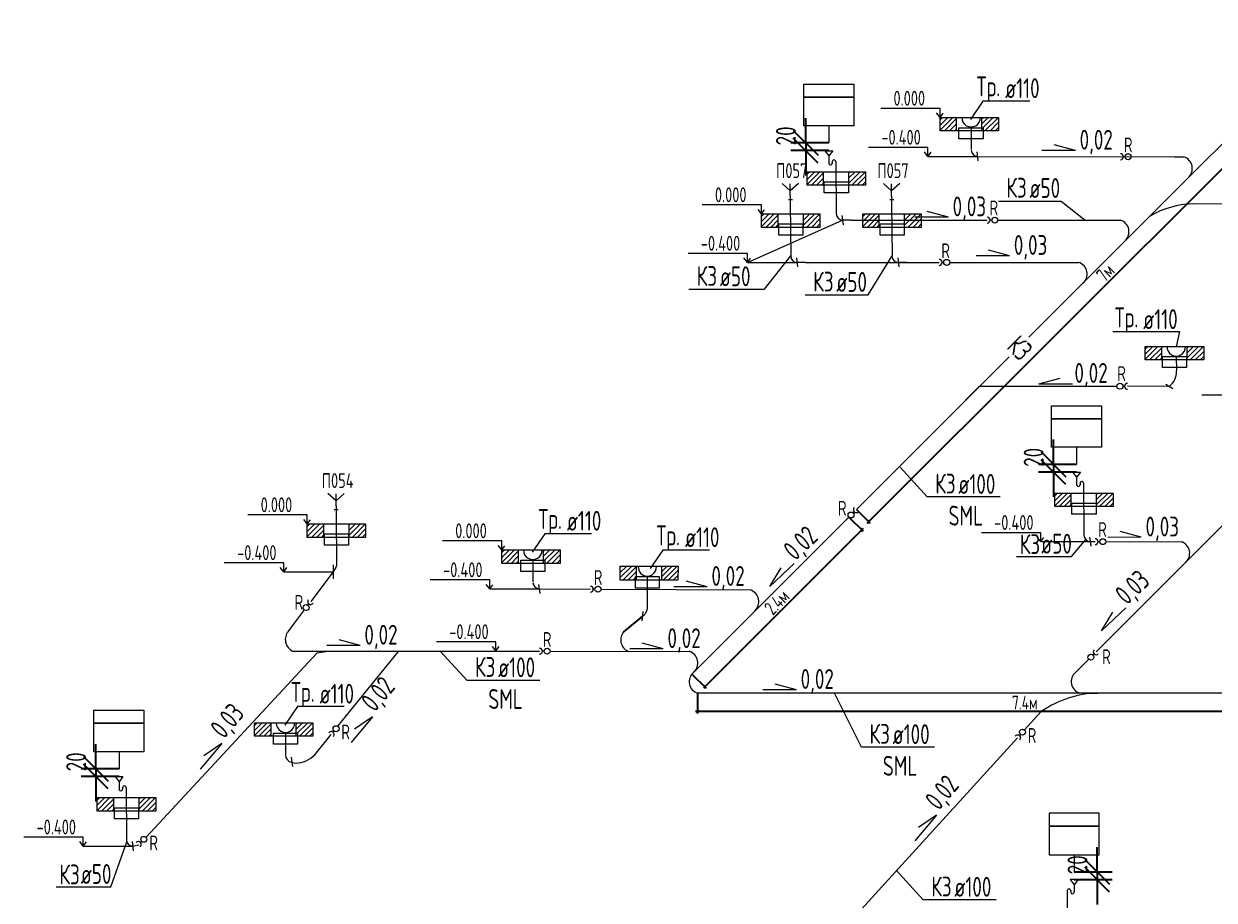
# Model space of a CAD drawing. Header units: millimetres. Extents: x -8689834 to 9419935, y -370377 to 166066.
# Drawn here: x -251549 to -239537, y -323194 to -314350 of the extents above; entities that cross this region are included whole.
import ezdxf

# ---------------------------------------------------------------- set-up
doc = ezdxf.new("R2010")
doc.units = ezdxf.units.MM
doc.header["$MEASUREMENT"] = 0
doc.layers.get('0').update_dxf_attribs({"color": 250, "lineweight": 9})
for name, color, linetype, lineweight in [('_ВК-Text К1', 7, 'Continuous', 30), ('_ВК-К3', 30, 'Continuous', 40), ('_ВК-переход на SML', 3, 'Continuous', 30), ('_Санпр', 7, 'Continuous', 30), ('_Сантехника', 7, 'Continuous', 30), ('ВК_канализация', 32, 'Continuous', 30), ('тх разм', 250, 'Continuous', 9)]:
    doc.layers.add(name, color=color, linetype=linetype, lineweight=lineweight)
for name, color, linetype in [('PDF __ВК-В1', 5, 'Continuous'), ('PDF __Сантехника', 7, 'Continuous'), ('АР_Кровля дорожки', 245, 'Continuous'), ('АР_Таблицы', 250, 'Continuous')]:
    doc.layers.add(name, color=color, linetype=linetype)
doc.layers.add('PDF __ВК-К1', color=7, linetype='Continuous', true_color=0xb80000)
doc.styles.add('ISOCPEUR', font='isocpeur.ttf', dxfattribs={"width": 0.7})
doc.styles.add('ГОСТ 2.304', font='isocpeur.ttf', dxfattribs={"width": 0.7})
doc.dimstyles.new('R_50', dxfattribs={"dimtxt": 140, "dimasz": 30, "dimexe": 20, "dimexo": 0, "dimgap": 20, "dimtad": 1, "dimdec": 0, "dimrnd": 5, "dimzin": 0, "dimdsep": 46, "dimtxsty": 'ISOCPEUR', "dimblk": 'ARCHTICK', "dimcen": 50, "dimdle": 20, "dimclrd": 256, "dimclre": 256, "dimclrt": 256, "dimadec": 0, "dimazin": 0, "dimtfac": 2, "dimtdec": 0, "dimtofl": 0, "dimtmove": 1, "dimatfit": 3, "dimfxl": 1, "dimtvp": 3, "dimtolj": 1, "dimtzin": 0, "dimarcsym": 0})
doc.dimstyles.new('СПДС', dxfattribs={"dimscale": 100, "dimtxt": 2.5, "dimasz": 2.5, "dimexe": 1.5, "dimexo": 0, "dimgap": 1, "dimtad": 1, "dimdec": 0, "dimrnd": 1, "dimtxsty": 'ГОСТ 2.304', "dimblk": 'OBLIQUE', "dimcen": 2.5, "dimdle": 1.5, "dimadec": 0, "dimazin": 2, "dimtfac": 0.75, "dimtdec": 0, "dimtmove": 1, "dimatfit": 3, "dimfxl": 1, "dimtolj": 1, "dimarcsym": 1})

# ---------------------------------------------------------------- blocks, each defined once
blk = doc.blocks.new('_Oblique')
at = {"color": 0, "linetype": 'ByBlock', "lineweight": -2}
blk.add_line((-0.5, -0.5), (0.5, 0.5), dxfattribs=at)
blk = doc.blocks.new('*D2109')
at = {"layer": 'тх разм', "color": 0, "lineweight": -2, "ltscale": 100, "transparency": 16777216}
for p, q in [((-241159, -318796), (-241159, -318546)), ((-240926, -318796), (-241309, -318796)), ((-240926, -318875), (-241309, -318875)), ((-241159, -318796), (-241159, -318875)), ((-241159, -318875), (-241159, -319125))]:
    blk.add_line(p, q, dxfattribs=at)
at = {"layer": 'тх разм', "color": 0, "lineweight": -2, "ltscale": 100, "transparency": 16777216, "xscale": 250, "yscale": 250, "zscale": 250}
for p, rotation in [((-241159, -318796), 270), ((-241159, -318875), 90)]:
    blk.add_blockref('_Oblique', p, dxfattribs=dict(at, rotation=rotation))
at = {"layer": 'тх разм', "color": 0, "lineweight": 13, "ltscale": 100, "transparency": 16777216, "insert": (-241359, -318725), "char_height": 250, "attachment_point": 5, "rotation": 90, "style": 'ГОСТ 2.304'}
blk.add_mtext('\\A1;{\\H0.8x;20}', dxfattribs=at)
blk = doc.blocks.new('*D2110')
at = {"layer": 'тх разм', "color": 0, "lineweight": -2, "ltscale": 100, "transparency": 16777216}
for p, q in [((-250821, -321869), (-250821, -321619)), ((-250588, -321869), (-250971, -321869)), ((-250821, -321869), (-250821, -321947)), ((-250588, -321947), (-250971, -321947)), ((-250821, -321947), (-250821, -322197))]:
    blk.add_line(p, q, dxfattribs=at)
at = {"layer": 'тх разм', "color": 0, "lineweight": -2, "ltscale": 100, "transparency": 16777216, "xscale": 250, "yscale": 250, "zscale": 250}
for p, rotation in [((-250821, -321869), 270), ((-250821, -321947), 90)]:
    blk.add_blockref('_Oblique', p, dxfattribs=dict(at, rotation=rotation))
at = {"layer": 'тх разм', "color": 0, "lineweight": 13, "ltscale": 100, "transparency": 16777216, "insert": (-251021, -321798), "char_height": 250, "attachment_point": 5, "rotation": 90, "style": 'ГОСТ 2.304'}
blk.add_mtext('\\A1;{\\H0.8x;20}', dxfattribs=at)
blk = doc.blocks.new('*D2111')
at = {"layer": 'тх разм', "color": 0, "lineweight": -2, "ltscale": 100, "transparency": 16777216}
for p, q in [((-243659, -315552, 0), (-243659, -315302, 0)), ((-243426, -315552, 0), (-243809, -315552, 0)), ((-243426, -315630, 0), (-243809, -315630, 0)), ((-243659, -315552, 0), (-243659, -315630, 0)), ((-243659, -315630, 0), (-243659, -315880, 0))]:
    blk.add_line(p, q, dxfattribs=at)
at = {"layer": 'тх разм', "color": 0, "lineweight": -2, "ltscale": 100, "transparency": 16777216, "xscale": 250, "yscale": 250, "zscale": 250}
for p, rotation in [((-243659, -315552, 0), 270), ((-243659, -315630, 0), 90)]:
    blk.add_blockref('_Oblique', p, dxfattribs=dict(at, rotation=rotation))
at = {"layer": 'тх разм', "color": 0, "lineweight": 13, "ltscale": 100, "transparency": 16777216, "insert": (-243859, -315481, 0), "char_height": 250, "attachment_point": 5, "rotation": 90, "style": 'ГОСТ 2.304'}
blk.add_mtext('\\A1;{\\H0.8x;20}', dxfattribs=at)
blk = doc.blocks.new('*D2112')
at = {"layer": 'тх разм', "color": 0, "lineweight": -2, "ltscale": 100, "transparency": 16777216}
for p, q in [((-240717, -322908), (-240717, -322658)), ((-240950, -322908), (-240567, -322908)), ((-240950, -322987), (-240567, -322987)), ((-240717, -322908), (-240717, -322987)), ((-240717, -322987), (-240717, -323237))]:
    blk.add_line(p, q, dxfattribs=at)
at = {"layer": 'тх разм', "color": 0, "lineweight": -2, "ltscale": 100, "transparency": 16777216, "xscale": 250, "yscale": 250, "zscale": 250}
for p, rotation in [((-240717, -322908), 270), ((-240717, -322987), 90)]:
    blk.add_blockref('_Oblique', p, dxfattribs=dict(at, rotation=rotation))
at = {"layer": 'тх разм', "color": 0, "lineweight": 13, "ltscale": 100, "transparency": 16777216, "insert": (-240917, -322837), "char_height": 250, "attachment_point": 5, "rotation": 90, "style": 'ГОСТ 2.304'}
blk.add_mtext('\\A1;{\\H0.8x;20}', dxfattribs=at)
blk = doc.blocks.new('ревизия К3')
at = {"layer": 'ВК_канализация', "color": 30, "lineweight": 13, "ltscale": 500, "true_color": 0xf26722, "elevation": 171}
blk.add_lwpolyline([(-242952, -118249), (-242969, -118249)], dxfattribs=at)
at = {"layer": 'ВК_канализация', "color": 30, "lineweight": 13, "ltscale": 500, "true_color": 0xf26722}
blk.add_circle((-242922, -118249, 171), 30, dxfattribs=at)
blk.add_arc((-242999, -118249, 171), 30, 270, 90, dxfattribs=at)
blk = doc.blocks.new('_ArchTick')
at = {"color": 0, "linetype": 'ByBlock', "const_width": 0.15}
blk.add_lwpolyline([(-0.5, -0.5), (0.5, 0.5)], dxfattribs=at)
blk = doc.blocks.new('*D2143')
at = {"lineweight": -2, "ltscale": 100, "transparency": 16777216}
for p, q in [((-243038, -319390), (-238102, -314459)), ((-238240, -314350), (-238102, -314488)), ((-243148, -319252), (-243010, -319390))]:
    blk.add_line(p, q, dxfattribs=at)
at = {"lineweight": -2, "ltscale": 100, "transparency": 16777216, "xscale": 30, "yscale": 30, "zscale": 30}
for p, rotation in [((-238116, -314473), 44.96978540129457), ((-243024, -319376), 224.9697854012946)]:
    blk.add_blockref('_ArchTick', p, dxfattribs=dict(at, rotation=rotation))
at = {"ltscale": 100, "transparency": 16777216, "insert": (-240634, -316861), "char_height": 140, "attachment_point": 5, "rotation": 44.9698, "style": 'ISOCPEUR'}
blk.add_mtext('\\A1;7м', dxfattribs=at)
blk = doc.blocks.new('*D2144')
at = {"lineweight": -2, "ltscale": 100, "transparency": 16777216}
for p, q in [((-243223, -319328), (-243080, -319471)), ((-243080, -319443), (-244692, -321056)), ((-244807, -320912), (-244664, -321056))]:
    blk.add_line(p, q, dxfattribs=at)
at = {"lineweight": -2, "ltscale": 100, "transparency": 16777216, "xscale": 30, "yscale": 30, "zscale": 30}
for p, rotation in [((-243094, -319457), 44.99999999999896), ((-244678, -321041), 224.9999999999989)]:
    blk.add_blockref('_ArchTick', p, dxfattribs=dict(at, rotation=rotation))
at = {"ltscale": 100, "transparency": 16777216, "insert": (-243950, -320186), "char_height": 140, "attachment_point": 5, "rotation": 45, "style": 'ISOCPEUR'}
blk.add_mtext('\\A1;2.4м', dxfattribs=at)
blk = doc.blocks.new('*D2145')
at = {"lineweight": -2, "ltscale": 100, "transparency": 16777216}
for p, q in [((-244750, -321104), (-244750, -321310)), ((-238147, -321104), (-238147, -321310)), ((-238127, -321290), (-244770, -321290))]:
    blk.add_line(p, q, dxfattribs=at)
at = {"lineweight": -2, "ltscale": 100, "transparency": 16777216, "xscale": 30, "yscale": 30, "zscale": 30, "rotation": 180}
blk.add_blockref('_ArchTick', (-244750, -321290), dxfattribs=at)
at = {"lineweight": -2, "ltscale": 100, "transparency": 16777216, "xscale": 30, "yscale": 30, "zscale": 30}
blk.add_blockref('_ArchTick', (-238147, -321290), dxfattribs=at)
at = {"ltscale": 100, "transparency": 16777216, "insert": (-241448, -321200), "char_height": 140, "attachment_point": 5, "style": 'ISOCPEUR'}
blk.add_mtext('\\A1;7.4м', dxfattribs=at)

msp = doc.modelspace()

# ---------------------------------------------------------------- hatches: boundary and pattern name
at = {"layer": '_ВК-К3', "lineweight": 13}
h = msp.add_hatch(dxfattribs=at)
h.set_pattern_fill('ANSI31', scale=11.388071, angle=180)
h.set_pattern_definition([(225, (-295882.45, -335661.673), (25.566948, -25.566948), [])])
h.paths.add_polyline_path([(-242303.6, -315429.3), (-242136.9, -315429.3), (-242136.9, -315293.7), (-242303.6, -315293.7)])
h.paths.add_polyline_path([(-241881.1, -315429.3), (-241713.7, -315429.3), (-241713.7, -315293.7), (-241881.1, -315293.7)])
h = msp.add_hatch(dxfattribs=at)
h.set_pattern_fill('ANSI31', scale=11.388071, angle=180)
h.set_pattern_definition([(225, (-297224.626, -336210.047), (25.566948, -25.566948), [])])
h.paths.add_polyline_path([(-243645.8, -315977.7), (-243479.1, -315977.7), (-243479.1, -315842.1), (-243645.8, -315842.1)])
h.paths.add_polyline_path([(-243223.2, -315977.7), (-243055.9, -315977.7), (-243055.9, -315842.1), (-243223.2, -315842.1)])
h = msp.add_hatch(dxfattribs=at)
h.set_pattern_fill('ANSI31', scale=11.388071, angle=180)
h.set_pattern_definition([(225, (-297684.21, -336636.19), (25.566948, -25.566948), [])])
h.paths.add_polyline_path([(-244105.4, -316403.8), (-243938.7, -316403.8), (-243938.7, -316268.2), (-244105.4, -316268.2)])
h.paths.add_polyline_path([(-243682.8, -316403.8), (-243515.5, -316403.8), (-243515.5, -316268.2), (-243682.8, -316268.2)])
h = msp.add_hatch(dxfattribs=at)
h.set_pattern_fill('ANSI31', scale=11.388071, angle=180)
h.set_pattern_definition([(225, (-296661.973, -336636.19), (25.566948, -25.566948), [])])
h.paths.add_polyline_path([(-243083.2, -316403.8), (-242916.4, -316403.8), (-242916.4, -316268.2), (-243083.2, -316268.2)])
h.paths.add_polyline_path([(-242660.6, -316403.8), (-242493.2, -316403.8), (-242493.2, -316268.2), (-242660.6, -316268.2)])
h = msp.add_hatch(dxfattribs=at)
h.set_pattern_fill('ANSI31', scale=11.388071, angle=180)
h.set_pattern_definition([(225, (-293811.777, -337974.208), (25.566948, -25.566948), [])])
h.paths.add_polyline_path([(-240233, -317741.8), (-240066.2, -317741.8), (-240066.2, -317606.3), (-240233, -317606.3)])
h.paths.add_polyline_path([(-239810.4, -317741.8), (-239643, -317741.8), (-239643, -317606.3), (-239810.4, -317606.3)])
h = msp.add_hatch(dxfattribs=at)
h.set_pattern_fill('ANSI31', scale=11.388071, angle=180)
h.set_pattern_definition([(225, (-294724.96, -339454.342), (25.566948, -25.566948), [])])
h.paths.add_polyline_path([(-241146.1, -319222), (-240979.4, -319222), (-240979.4, -319086.4), (-241146.1, -319086.4)])
h.paths.add_polyline_path([(-240723.6, -319222), (-240556.2, -319222), (-240556.2, -319086.4), (-240723.6, -319086.4)])
h = msp.add_hatch(dxfattribs=at)
h.set_pattern_fill('ANSI31', scale=11.388071, angle=180)
h.set_pattern_definition([(225, (-302268.17, -339764.807), (25.566948, -25.566948), [])])
h.paths.add_polyline_path([(-248689.3, -319532.4), (-248522.6, -319532.4), (-248522.6, -319396.9), (-248689.3, -319396.9)])
h.paths.add_polyline_path([(-248266.8, -319532.4), (-248099.4, -319532.4), (-248099.4, -319396.9), (-248266.8, -319396.9)])
h = msp.add_hatch(dxfattribs=at)
h.set_pattern_fill('ANSI31', scale=11.388071, angle=180)
h.set_pattern_definition([(225, (-300304.927, -340027.455), (25.566948, -25.566948), [])])
h.paths.add_polyline_path([(-246726.1, -319795.1), (-246559.4, -319795.1), (-246559.4, -319659.5), (-246726.1, -319659.5)])
h.paths.add_polyline_path([(-246303.5, -319795.1), (-246136.2, -319795.1), (-246136.2, -319659.5), (-246303.5, -319659.5)])
h = msp.add_hatch(dxfattribs=at)
h.set_pattern_fill('ANSI31', scale=11.388071, angle=180)
h.set_pattern_definition([(225, (-302546.675, -340189.206), (25.566948, -25.566948), [])])
h.paths.add_polyline_path([(-244944.7, -319962.7), (-245111.4, -319962.2), (-245111, -319826.6), (-244944.3, -319827.1)])
h.paths.add_polyline_path([(-245367.2, -319961.5), (-245534.6, -319961), (-245534.2, -319825.4), (-245366.8, -319825.9)])
h = msp.add_hatch(dxfattribs=at)
h.set_pattern_fill('ANSI31', scale=11.388071, angle=180)
h.set_pattern_definition([(225, (-302800.407, -341772.904), (25.566948, -25.566948), [])])
h.paths.add_polyline_path([(-249221.6, -321540.5), (-249054.9, -321540.5), (-249054.9, -321405), (-249221.6, -321405)])
h.paths.add_polyline_path([(-248799, -321540.5), (-248631.7, -321540.5), (-248631.7, -321405), (-248799, -321405)])
h = msp.add_hatch(dxfattribs=at)
h.set_pattern_fill('ANSI31', scale=11.388071, angle=180)
h.set_pattern_definition([(225, (-304386.946, -342527.1), (25.566948, -25.566948), [])])
h.paths.add_polyline_path([(-250808.1, -322294.7), (-250641.4, -322294.7), (-250641.4, -322159.2), (-250808.1, -322159.2)])
h.paths.add_polyline_path([(-250385.5, -322294.7), (-250218.2, -322294.7), (-250218.2, -322159.2), (-250385.5, -322159.2)])

# ---------------------------------------------------------------- linework, layer by layer
at = {"color": 7, "ltscale": 500}
for points, elevation in [([(-242303.6, -315293.7), (-242303.6, -315203.2), (-242902.6, -315203.3)], 0), ([(-242303.6, -315293.7), (-242338.4, -315248.7)], 0), ([(-242303.6, -315293.7), (-242271.6, -315251.1)], 0), ([(-241714.2, -316138.6), (-241080.3, -316138.6), (-240839.1, -316331.4)], 171.1), ([(-244105.4, -316268.2), (-244105.4, -316177.8), (-244704.3, -316177.9)], 171.1), ([(-244105.4, -316268.2), (-244140.1, -316223.2)], 171.1), ([(-244105.4, -316268.2), (-244073.3, -316225.6)], 171.1), ([(-244247.2, -316757.7), (-244247.2, -316667.2), (-244846.1, -316667.3)], 171.1), ([(-244838.4, -317029.3), (-244074.3, -317029.3), (-243810.6, -316692.6)], 171.1), ([(-244247.2, -316757.7), (-244281.9, -316712.6)], 171.1), ([(-244247.2, -316757.7), (-244215.1, -316715)], 171.1), ([(-243663.3, -317086.1), (-243029.5, -317086.1), (-242788.3, -316692.6)], 171.1)]:
    msp.add_lwpolyline(points, dxfattribs=dict(at, elevation=elevation))
for points in [[(-242425.6, -315687.4), (-242425.6, -315596.9), (-243024.6, -315597.1)], [(-242425.6, -315687.4), (-242460.4, -315642.4)], [(-242425.6, -315687.4), (-242393.6, -315644.8)], [(-240561.4, -317455), (-239888.1, -317455), (-239920.1, -317610.4)], [(-239062.3, -318188.4), (-239062.3, -318097.9), (-239661.2, -318098)], [(-248689.3, -319396.9), (-248689.3, -319306.4), (-249288.3, -319306.5)], [(-248689.3, -319396.9), (-248724.1, -319351.8)], [(-248689.3, -319396.9), (-248657.3, -319354.2)], [(-241287.9, -319575.8), (-241287.9, -319485.3), (-241886.9, -319485.4)], [(-246726.1, -319659.5), (-246726.1, -319569), (-247325.1, -319569.1)], [(-246726.1, -319659.5), (-246760.8, -319614.4)], [(-246726.1, -319659.5), (-246694, -319616.9)], [(-241532.2, -319726.1), (-240978.5, -319726.1), (-240832.5, -319555.5)], [(-241287.9, -319575.8), (-241322.7, -319530.8)], [(-241287.9, -319575.8), (-241255.9, -319533.2)], [(-248926.5, -319880.2), (-248926.5, -319789.8), (-249525.5, -319789.9)], [(-248926.5, -319880.2), (-248961.3, -319835.2)], [(-248926.5, -319880.2), (-248894.5, -319837.6)], [(-246848.1, -320053.2), (-246848.1, -319962.7), (-247447, -319962.8)], [(-246848.1, -320053.2), (-246882.8, -320008.2)], [(-246848.1, -320053.2), (-246816, -320010.6)], [(-246785.9, -320678.3), (-246785.9, -320587.8), (-247384.8, -320587.9)], [(-246785.9, -320678.3), (-246820.6, -320633.2)], [(-246785.9, -320678.3), (-246753.8, -320635.7)], [(-250949.9, -322648.6), (-250949.9, -322558.1), (-251548.9, -322558.2)], [(-251223.1, -323059.3), (-250669.4, -323059.3), (-250509.4, -322604.1)], [(-250949.9, -322648.6), (-250984.6, -322603.5)], [(-250949.9, -322648.6), (-250917.8, -322605.9)]]:
    msp.add_lwpolyline(points, dxfattribs=at)
at = {"color": 18, "ltscale": 100, "true_color": 0x000000}
for points in [[(-242425.6, -315687.4), (-241926.2, -315687.4)], [(-241287.9, -319575.8), (-240788.5, -319575.8)], [(-248926.5, -319880.2), (-248427.1, -319880.2)], [(-246848.1, -320053.2), (-246348.6, -320053.2)], [(-250949.9, -322648.6), (-250450.5, -322648.6)]]:
    msp.add_lwpolyline(points, dxfattribs=at)
at = {"color": 18, "ltscale": 100, "true_color": 0x000000, "elevation": 171.1}
for points in [[(-244247.2, -316757.7), (-243288.1, -316331.5)], [(-244247.2, -316757.7), (-243747.7, -316757.7)]]:
    msp.add_lwpolyline(points, dxfattribs=at)
at = {"color": 30, "ltscale": 500, "true_color": 0xf26722}
msp.add_lwpolyline([(-248849.5, -321801.2), (-248804, -321810.9)], dxfattribs=at)
for centre, radius, start, end in [((-239881.3, -315810.3), 123.6, 310.33122, 72.15941), ((-239734.5, -317045.6, 78.2), 878.4, 89.5301, 121.18238), ((-240520.4, -316449, 0), 123.6, 310.33122, 72.15941), ((-240942.3, -316875.2, 171.1), 123.6, 310.33122, 72.15941), ((-239908.1, -319694.1), 123.6, 310.33122, 72.15941), ((-244255.4, -320181.3), 123.6, 310.33122, 72.15941), ((-248777.9, -320562.7), 132.1, 140.94859, 243.88041), ((-245400.4, -320566.4), 125.8, 139.56946, 245.91068), ((-244871.1, -320800.5), 123.6, 310.33122, 72.15941), ((-244715.9, -320989), 119.4, 129.98903, 253.50013), ((-240860.1, -320988.6), 119.4, 129.98903, 254.29009), ((-240680.5, -322160.8), 1057.7, 91.64975, 124.63074), ((-248814, -321528.8), 282.3, 272.03797, 315.44244)]:
    msp.add_arc(centre, radius, start, end, dxfattribs=at)
at = {"layer": '_ВК-Text К1', "color": 7, "lineweight": 13, "ltscale": 100}
for p, q in [((-240937.9, -315628.3), (-241275.3, -315628.8)), ((-240937.9, -315628.3), (-241151.1, -315570.9)), ((-242219.3, -316301.3), (-242432.5, -316243.9)), ((-242219.3, -316301.3), (-242556.8, -316301.8)), ((-241601.7, -316690.7), (-241939.1, -316691.1)), ((-241601.7, -316690.7), (-241814.9, -316633.3)), ((-241305.3, -317982.7), (-241092.1, -317924.9)), ((-241305.3, -317982.7), (-240967.8, -317982.5)), ((-240273, -319532.3), (-240486.2, -319474.9)), ((-240273, -319532.3), (-240610.4, -319532.7)), ((-244021.9, -320027.8), (-243775.5, -319797.3)), ((-244021.9, -320027.8), (-243905.7, -319840.1)), ((-244652.8, -320031), (-244866, -319973.6)), ((-244652.8, -320031), (-244990.3, -320031.4)), ((-240674.6, -320474.5), (-240428.2, -320243.9)), ((-240674.6, -320474.5), (-240558.4, -320286.7)), ((-248155, -320624), (-248368.2, -320566.6)), ((-248155, -320624), (-248492.4, -320624.4)), ((-245096.4, -320658.6), (-245433.9, -320659.1)), ((-245096.4, -320658.6), (-245309.7, -320601.3)), ((-243752.7, -321070.6), (-243965.9, -321013.2)), ((-243752.7, -321070.6), (-244090.1, -321071.1)), ((-248029.1, -321343.7), (-248247, -321601.4)), ((-248029.1, -321343.7), (-248210.8, -321469.2)), ((-249550.3, -321613.6), (-249768.2, -321871.3)), ((-249550.3, -321613.6), (-249732, -321739.1)), ((-242338.5, -322336.9), (-242556.4, -322594.6)), ((-242338.5, -322336.9), (-242520.1, -322462.4))]:
    msp.add_line(p, q, dxfattribs=at)
at = {"layer": '_ВК-К3', "color": 7, "lineweight": 13}
for p, q in [((-242136.3, -315429.3), (-242136.3, -315293.7)), ((-241881.4, -315428.8), (-241881.1, -315293.2)), ((-243479, -315977.7, 0), (-243479, -315842.1, 0)), ((-243223.3, -315977.7, 0), (-243223.3, -315842.1, 0)), ((-243938.6, -316403.8, 171.1), (-243938.6, -316268.2, 171.1)), ((-243682.9, -316403.8, 171.1), (-243682.9, -316268.2, 171.1)), ((-242916.3, -316403.8, 171.1), (-242916.3, -316268.2, 171.1)), ((-242660.7, -316403.8, 171.1), (-242660.7, -316268.2, 171.1)), ((-240065.6, -317741.8), (-240065.6, -317606.3)), ((-239810.8, -317741.3), (-239810.4, -317605.8)), ((-240979.3, -319222), (-240979.3, -319086.4)), ((-240724, -319221.5), (-240723.6, -319085.9)), ((-248522.5, -319532.4), (-248522.5, -319396.9)), ((-248266.9, -319532.4), (-248266.9, -319396.9)), ((-246558.8, -319795.1), (-246558.8, -319659.5)), ((-246303.9, -319794.6), (-246303.5, -319659)), ((-245366.8, -319961), (-245366.8, -319825.4)), ((-245112, -319962.2), (-245111.6, -319826.6)), ((-249054.2, -321540.5), (-249054.2, -321405)), ((-248799.4, -321540), (-248799, -321404.5)), ((-250641.3, -322294.7), (-250641.3, -322159.2)), ((-250385.9, -322294.2), (-250385.5, -322158.7))]:
    msp.add_line(p, q, dxfattribs=at)
at = {"layer": '_ВК-К3', "color": 30, "lineweight": 13, "true_color": 0xf26722}
for p, q in [((-243426, -315379.4, 0), (-243426, -315551.9, 0)), ((-241931.8, -315641.1), (-241920.6, -315733.8)), ((-243426, -315681.4, 0), (-243426, -315756.1, 0)), ((-243390.6, -315741.6, 0), (-243390.6, -315757.9, 0)), ((-243355.1, -315741.5, 0), (-243351, -316266.5, 0)), ((-243814.6, -316167.7, 171.1), (-243810.6, -316692.6, 171.1)), ((-242792.4, -316167.7, 171.1), (-242788.3, -316692.6, 171.1)), ((-243293.7, -316285.2, 0), (-243282.5, -316377.9, 0)), ((-243753.3, -316711.3, 171.1), (-243742.1, -316804, 171.1)), ((-242731.1, -316711.3, 171.1), (-242719.9, -316804, 171.1)), ((-240025.6, -317986.5), (-239954.2, -318031.9)), ((-240926.3, -318623.7), (-240926.3, -318796.2)), ((-240926.3, -318925.7), (-240926.3, -319000.4)), ((-240890.9, -318985.9), (-240890.9, -319002.2)), ((-240855.4, -318985.8), (-240851.3, -319510.8)), ((-248398.6, -319296.3), (-248394.5, -319821.2)), ((-240794.1, -319529.5), (-240782.8, -319622.2)), ((-248427.1, -319808.5), (-248427.1, -319952)), ((-246354.3, -320006.9), (-246343, -320099.6)), ((-245301.2, -320281), (-245312.7, -320373.7)), ((-250588.3, -321696.4), (-250588.3, -321868.9)), ((-248849.7, -321752.3), (-248838.5, -321845)), ((-250588.3, -321998.5), (-250588.3, -322073.2)), ((-250552.9, -322058.7), (-250552.9, -322075)), ((-250517.4, -322058.6), (-250513.3, -322583.5)), ((-250456.1, -322602.2), (-250444.8, -322694.9)), ((-240950, -322735.9), (-240950, -322908.4)), ((-241021, -323098.1), (-241025.1, -323623)), ((-240985.5, -323098.2), (-240985.5, -323114.4)), ((-240950, -323038), (-240950, -323112.7))]:
    msp.add_line(p, q, dxfattribs=at)
at = {"layer": '_ВК-К3', "color": 30, "lineweight": 13, "ltscale": 100, "true_color": 0xf26722}
for p, q in [((-241990.8, -315390.9), (-241990.8, -315614.7)), ((-243201.6, -316331.4, 0), (-243288.1, -316331.5, 0)), ((-243661.2, -316757.5, 171.1), (-243747.7, -316757.7, 171.1)), ((-242639, -316757.5, 171.1), (-242725.5, -316757.7, 171.1)), ((-239920.1, -317703.4), (-239916.1, -317853.1)), ((-246413.2, -319756.6), (-246413.2, -319980.5)), ((-245257.4, -319923.3), (-245260.1, -320259.9)), ((-248908.7, -321502.1), (-248908.7, -321725.9))]:
    msp.add_line(p, q, dxfattribs=at)
at = {"layer": '_ВК-К3', "color": 7, "lineweight": 13}
for points, elevation in [([(-241713.7, -315429.3), (-242303.6, -315429.3), (-242303.6, -315293.7), (-241713.7, -315293.7)], 0), ([(-243055.9, -315977.7), (-243645.8, -315977.7), (-243645.8, -315842.1), (-243055.9, -315842.1)], 0), ([(-243515.5, -316403.8), (-244105.4, -316403.8), (-244105.4, -316268.2), (-243515.5, -316268.2)], 171.1), ([(-242493.2, -316403.8), (-243083.2, -316403.8), (-243083.2, -316268.2), (-242493.2, -316268.2)], 171.1)]:
    msp.add_lwpolyline(points, close=True, dxfattribs=dict(at, elevation=elevation))
for points in [[(-239643, -317741.8), (-240233, -317741.8), (-240233, -317606.3), (-239643, -317606.3)], [(-240556.2, -319222), (-241146.1, -319222), (-241146.1, -319086.4), (-240556.2, -319086.4)], [(-248099.4, -319532.4), (-248689.3, -319532.4), (-248689.3, -319396.9), (-248099.4, -319396.9)], [(-246136.2, -319795.1), (-246726.1, -319795.1), (-246726.1, -319659.5), (-246136.2, -319659.5)], [(-245534.6, -319961), (-244944.7, -319962.7), (-244944.3, -319827.1), (-245534.2, -319825.4)], [(-248631.7, -321540.5), (-249221.6, -321540.5), (-249221.6, -321405), (-248631.7, -321405)], [(-250218.2, -322294.7), (-250808.1, -322294.7), (-250808.1, -322159.2), (-250218.2, -322159.2)]]:
    msp.add_lwpolyline(points, close=True, dxfattribs=at)
at = {"layer": '_ВК-К3', "color": 30, "lineweight": 13, "ltscale": 100, "true_color": 0xf26722}
for centre, radius, start, end in [((-241921.9, -315620.4), 67.2, 181.68819, 266.34172), ((-243283.8, -316264.5, 0), 67.2, 181.68819, 266.34172), ((-243743.4, -316690.6, 171.1), 67.2, 181.68819, 266.34172), ((-242721.2, -316690.6, 171.1), 67.2, 181.68819, 266.34172), ((-240106.1, -317857.8), 190, 307.42176, 1.43638), ((-240784.2, -319508.8), 67.2, 181.68819, 266.34172), ((-248490.2, -319806.9), 96.8, 310.74909, 351.49817), ((-246344.4, -319986.2), 67.2, 181.68819, 266.34172), ((-245347.9, -320248.9), 88.5, 297.57179, 352.88525), ((-248831.2, -321725.9), 77.6, 180.00677, 260.72817), ((-250446.2, -322581.6), 67.2, 181.68819, 266.34172)]:
    msp.add_arc(centre, radius, start, end, dxfattribs=at)
at = {"layer": '_ВК-К3', "color": 30, "lineweight": 13, "true_color": 0xf26722}
for centre, start, end in [((-243408.3, -315756.1, 0), 180.26761, 5.94205), ((-243372.8, -315741.6, 0), 0.26761, 185.94205), ((-240908.6, -319000.4), 180.26761, 5.94205), ((-240873.2, -318985.9), 0.26761, 185.94205), ((-250570.6, -322073.1), 180.26761, 5.94205), ((-250535.1, -322058.7), 0.26761, 185.94205), ((-241003.2, -323098.2), 354.05795, 179.73239), ((-240967.8, -323112.6), 174.05795, 359.73239)]:
    msp.add_arc(centre, 17.8, start, end, dxfattribs=at)
at = {"layer": '_ВК-переход на SML', "lineweight": 13}
for points, elevation in [([(-242112.6, -315398.4), (-241869, -315398.4), (-241869, -315509.7), (-242112.6, -315509.7)], 0), ([(-243472, -315943.9), (-243228.3, -315943.9), (-243228.3, -316055.2), (-243472, -316055.2)], 0), ([(-243931.5, -316370), (-243687.9, -316370), (-243687.9, -316481.4), (-243931.5, -316481.4)], 171.1), ([(-242909.3, -316370), (-242665.7, -316370), (-242665.7, -316481.4), (-242909.3, -316481.4)], 171.1)]:
    msp.add_lwpolyline(points, close=True, dxfattribs=dict(at, elevation=elevation))
for points in [[(-240059.1, -317708.1), (-239815.5, -317708.1), (-239815.5, -317819.4), (-240059.1, -317819.4)], [(-240972.3, -319188.2), (-240728.7, -319188.2), (-240728.7, -319299.5), (-240972.3, -319299.5)], [(-248515.5, -319498.7), (-248271.9, -319498.7), (-248271.9, -319610), (-248515.5, -319610)], [(-246535.1, -319764.2), (-246291.4, -319764.2), (-246291.4, -319875.5), (-246535.1, -319875.5)], [(-245135.6, -319931.2), (-245379.2, -319930.5), (-245379.6, -320041.8), (-245135.9, -320042.5)], [(-249030.5, -321509.6), (-248786.9, -321509.6), (-248786.9, -321620.9), (-249030.5, -321620.9)], [(-250634.3, -322260.9), (-250390.6, -322260.9), (-250390.6, -322372.3), (-250634.3, -322372.3)]]:
    msp.add_lwpolyline(points, close=True, dxfattribs=at)
at = {"layer": '_Санпр', "lineweight": 13}
for p, q in [((-243465, -315630.3, 0), (-243387, -315630.3, 0)), ((-243465, -315630.3, 0), (-243426, -315681.4, 0)), ((-243387, -315630.3, 0), (-243426, -315681.4, 0)), ((-240965.4, -318874.6), (-240887.3, -318874.6)), ((-240965.4, -318874.6), (-240926.3, -318925.7)), ((-240887.3, -318874.6), (-240926.3, -318925.7)), ((-250627.3, -321947.4), (-250549.3, -321947.4)), ((-250627.3, -321947.4), (-250588.3, -321998.5)), ((-250549.3, -321947.4), (-250588.3, -321998.5)), ((-240989.1, -322986.9), (-240950, -323038)), ((-240911, -322986.9), (-240989.1, -322986.9)), ((-240911, -322986.9), (-240950, -323038))]:
    msp.add_line(p, q, dxfattribs=at)
at = {"layer": '_Сантехника', "lineweight": 13, "elevation": 0}
for points in [[(-243678.3, -314960.2), (-243173.8, -314960.2), (-243173.8, -315090.5), (-243678.3, -315090.5)], [(-243678.3, -315090.5), (-243173.8, -315090.5), (-243173.8, -315379.4), (-243678.3, -315379.4)]]:
    msp.add_lwpolyline(points, close=True, dxfattribs=at)
at = {"layer": '_Сантехника', "lineweight": 13}
for points in [[(-241178.6, -318204.5), (-240674.1, -318204.5), (-240674.1, -318334.8), (-241178.6, -318334.8)], [(-241178.6, -318334.8), (-240674.1, -318334.8), (-240674.1, -318623.7), (-241178.6, -318623.7)], [(-250840.6, -321277.3), (-250336.1, -321277.3), (-250336.1, -321407.5), (-250840.6, -321407.5)], [(-250840.6, -321407.5), (-250336.1, -321407.5), (-250336.1, -321696.4), (-250840.6, -321696.4)], [(-240697.8, -322316.8), (-241202.3, -322316.8), (-241202.3, -322447), (-240697.8, -322447)], [(-240697.8, -322447), (-241202.3, -322447), (-241202.3, -322735.9), (-240697.8, -322735.9)]]:
    msp.add_lwpolyline(points, close=True, dxfattribs=at)
for centre, start, end in [((-241990.8, -315297.9), 177.43263, 2.56737), ((-239920.1, -317610.4), 177.43263, 2.56737), ((-246413.2, -319663.7), 177.43263, 2.56737), ((-245257.1, -319830.4), 177.26564, 2.40039), ((-248908.7, -321409.1), 177.43263, 2.56737)]:
    msp.add_arc(centre, 93, start, end, dxfattribs=at)
at = {"layer": 'PDF __ВК-В1', "color": 30, "lineweight": 13, "true_color": 0xf26722, "elevation": 171.1}
for points in [[(-243814.6, -316034.3), (-243814.6, -315963.1)], [(-242792.4, -316034.3), (-242792.4, -315963.1)]]:
    msp.add_lwpolyline(points, dxfattribs=at)
at = {"layer": 'PDF __ВК-В1', "color": 30, "lineweight": 13, "true_color": 0xf26722}
msp.add_lwpolyline([(-248398.6, -319162.9), (-248398.6, -319091.8)], dxfattribs=at)
at = {"layer": 'PDF __ВК-К1', "color": 30, "lineweight": 13, "true_color": 0xf26722, "elevation": 171.1}
for points in [[(-243834, -316123.2), (-243793.4, -316123.2)], [(-243814.6, -316084.6), (-243814.6, -316167.7)], [(-242811.7, -316123.2), (-242771.1, -316123.2)], [(-242792.4, -316084.6), (-242792.4, -316167.7)]]:
    msp.add_lwpolyline(points, dxfattribs=at)
at = {"layer": 'PDF __ВК-К1', "color": 30, "lineweight": 13, "true_color": 0xf26722}
for points in [[(-248417.9, -319251.8), (-248377.3, -319251.8)], [(-248398.6, -319213.2), (-248398.6, -319296.3)]]:
    msp.add_lwpolyline(points, dxfattribs=at)
at = {"layer": 'PDF __Сантехника', "lineweight": 13, "elevation": 171.1}
for points in [[(-243814.6, -316084.6), (-243814.6, -316034.3), (-243895.8, -315962.8)], [(-243731.5, -315962.8), (-243814.6, -316034.3)], [(-242792.4, -316084.6), (-242792.4, -316034.3), (-242873.6, -315962.8)], [(-242709.3, -315962.8), (-242792.4, -316034.3)]]:
    msp.add_lwpolyline(points, dxfattribs=at)
at = {"layer": 'PDF __Сантехника', "lineweight": 13}
for points in [[(-248398.6, -319213.2), (-248398.6, -319162.9), (-248479.8, -319091.4)], [(-248315.5, -319091.4), (-248398.6, -319162.9)]]:
    msp.add_lwpolyline(points, dxfattribs=at)
at = {"layer": 'АР_Кровля дорожки', "color": 30, "lineweight": 13, "ltscale": 500, "true_color": 0xf26722}
msp.add_lwpolyline([(-239781.7, -315886.5), (-238432.5, -314543.9)], dxfattribs=at)
at = {"layer": 'АР_Кровля дорожки', "color": 30, "ltscale": 500, "true_color": 0xf26722}
msp.add_lwpolyline([(-245307, -320327.3), (-245496.2, -320484.8), (-245496.2, -320484.8)], dxfattribs=at)
at = {"layer": 'ВК_канализация', "color": 18, "lineweight": 13, "ltscale": 500, "true_color": 0x000000, "elevation": 0}
msp.add_lwpolyline([(-241399.1, -315129.7), (-241870.4, -315129.7), (-241997.2, -315315.6)], dxfattribs=at)
at = {"layer": 'ВК_канализация', "color": 30, "lineweight": 13, "ltscale": 500, "true_color": 0xf26722}
for points, elevation in [([(-241926.2, -315687.4), (-239938.7, -315692.2), (-239843.4, -315692.7)], 0), ([(-236136.1, -316177.6), (-239750.6, -316167.2), (-239750.6, -316167.2)], -78.2), ([(-243201.6, -316331.4), (-241827.9, -316331.4)], 0), ([(-241781.2, -316331.4), (-241797.9, -316331.4)], 0), ([(-241721.2, -316331.4), (-240482.5, -316331.4)], 0), ([(-243661.2, -316757.5), (-243661.2, -316757.5), (-242312.9, -316757.5)], 171.1), ([(-242206.1, -316757.5), (-240904.5, -316757.5)], 171.1)]:
    msp.add_lwpolyline(points, dxfattribs=dict(at, elevation=elevation))
for points in [[(-239781.7, -315886.5), (-241409.1, -317513.9)], [(-241606.5, -317711.3), (-243147.6, -319252.4)], [(-240518.2, -318008.8), (-241909, -318008.8), (-242188.9, -318293.8)], [(-240458.3, -318007.6), (-240441.5, -318007.6)], [(-239990.6, -318008.8), (-240411.5, -318007.8)], [(-238436.5, -318396.7), (-240727.6, -320687.8)], [(-243223, -319327.9), (-244807.4, -320912.3)], [(-243180.6, -319285.5), (-243168.8, -319273.6)], [(-240788.5, -319575.8), (-240737.5, -319575.8)], [(-240630.7, -319575.9), (-239871, -319576.3)], [(-248427.1, -319880.2), (-248654, -320180.2)], [(-246348.6, -320053.2), (-245831.8, -320055.9)], [(-245725, -320056.3), (-244217.6, -320063.7), (-244217.6, -320063.7)], [(-248682.2, -320217.5), (-248672.2, -320204.2)], [(-248718.4, -320265.3), (-248830.1, -320412.9), (-248885.2, -320485.7)], [(-250315.5, -322558.1), (-248589.2, -320696.5), (-248479.7, -320681.2)], [(-248836.1, -320681.2), (-246345.3, -320681.2)], [(-248379.9, -321439.7), (-247767.4, -320684.7), (-247646.7, -320681.2)], [(-246238.5, -320681.2), (-244833.2, -320682.9), (-244833.2, -320682.9)], [(-240760.7, -320720.9), (-240748.8, -320709)], [(-240803.1, -320763.3), (-240936.8, -320897)], [(-244139.2, -321103.5), (-244749.8, -321103.5)], [(-238144.7, -321103.5), (-244139.2, -321103.5)], [(-240781.2, -321107.9), (-240711, -321103.5)], [(-241450.9, -321476.6), (-241281.6, -321290.5)], [(-248612.8, -321726.9), (-248447.1, -321522.6)], [(-243744.5, -323997.5), (-241521.1, -321556.9)], [(-250450.5, -322648.6), (-250388.1, -322636.3)]]:
    msp.add_lwpolyline(points, dxfattribs=at)
at = {"layer": 'ВК_канализация', "color": 18, "lineweight": 13, "ltscale": 500, "true_color": 0x000000}
for points in [[(-241697.4, -319125.2), (-242431.9, -319125.2), (-242707, -318825.8)], [(-245821.5, -319495.5), (-246292.8, -319495.5), (-246419.6, -319681.3)], [(-244629.6, -319661.4), (-245100.9, -319661.4), (-245227.7, -319847.2)], [(-246341.3, -320975.6), (-247075.8, -320975.6), (-247350.8, -320676.2)], [(-242360.4, -321650.4), (-243094.9, -321650.4), (-243370, -321103.5)], [(-248317, -321241), (-248788.3, -321241), (-248915.1, -321426.8)], [(-241737.7, -323190.8), (-242472.2, -323190.8), (-242747.2, -322891.4)]]:
    msp.add_lwpolyline(points, dxfattribs=at)
at = {"layer": 'ВК_канализация', "color": 30, "lineweight": 13, "ltscale": 500, "true_color": 0xf26722}
for centre in [(-241751.2, -316331.4, 0), (-240488.3, -318007.4), (-243201.8, -319306.7), (-248700.3, -320241.4), (-240781.9, -320742.1)]:
    msp.add_circle(centre, 30, dxfattribs=at)
for centre, start, end in [((-241827.9, -316331.4, 0), 270, 90), ((-240411.5, -318007.8), 89.76835, 269.76835), ((-243147.6, -319252.4), 135, 315), ((-248654, -320180.2), 142.8861, 322.8861), ((-240727.6, -320687.8), 135, 315)]:
    msp.add_arc(centre, 30, start, end, dxfattribs=at)

# ---------------------------------------------------------------- block references
at = {"color": 18, "true_color": 0x000000}
for p in [(2516.5, -197442.2, -171.1), (685.7, -198508.7), (2261, -201327.1, -171.1), (-2833.3, -201807, -171.1), (-3346.7, -202432.4, -171.1)]:
    msp.add_blockref('ревизия К3', p, dxfattribs=at)
for p, rotation in [((-184140.3, -59042.7, -171.1), 50.28520583350939), ((-177214.3, -59077, -171.1), 50.28520583350939), ((-154209.3, -70086.5, -171.1), 43.20155464288002)]:
    msp.add_blockref('ревизия К3', p, dxfattribs=dict(at, rotation=rotation))

# ---------------------------------------------------------------- texts
at = {"layer": 'АР_Таблицы', "lineweight": 13, "ltscale": 100, "char_height": 150, "width": 3718.698, "attachment_point": 4, "style": 'ISOCPEUR'}
for s, insert in [('П057', (-243957.7, -315831.6, 171.1)), ('П057', (-242935.5, -315831.6, 171.1)), ('П054', (-248541.7, -318960.2))]:
    msp.add_mtext(s, dxfattribs=dict(at, insert=insert))
at = {"layer": 'ВК_канализация', "color": 18, "ltscale": 100, "true_color": 0x000000, "char_height": 200, "attachment_point": 4, "style": 'ISOCPEUR'}
for s, insert, width in [('Тр.', (-241934.4, -315008.8), 5891.51), ('\\pxi-1,l1,t1,5;ø110', (-241646.9, -314999.5), 7500), ('0,02', (-240895.4, -315543), 5891.51), ('К3', (-241634.6, -316004.1, 171.1), 5891.51), ('\\pxi-1,l1,t1,5;ø50', (-241401.4, -316007.3, 171.1), 7500), ('0,03', (-242176.9, -316216), 5891.51), ('0,03', (-241559.2, -316605.4), 5891.51), ('К3', (-244758.9, -316894.8, 171.1), 5891.51), ('\\pxi-1,l1,t1,5;ø50', (-244525.7, -316898, 171.1), 7500), ('К3', (-243583.8, -316951.6, 171.1), 5891.51), ('\\pxi-1,l1,t1,5;ø50', (-243350.6, -316954.8, 171.1), 7500), ('Тр.', (-240541.3, -317340.3), 5891.51), ('\\pxi-1,l1,t1,5;ø110', (-240253.8, -317331), 7500), ('0,02', (-240947.4, -317896.7), 5891.51), ('К3', (-242352.4, -318990.7), 5891.51), ('\\pxi-1,l1,t1,5;ø100', (-242119.2, -318993.9), 7500), ('Тр.', (-246356.9, -319374.6), 5891.51), ('\\pxi-1,l1,t1,5;ø110', (-246069.3, -319365.3), 7500), ('SML', (-242217.6, -319313.5), 5891.51), ('0,03', (-240230.5, -319446.9), 5891.51), ('Тр.', (-245165, -319540.5), 5891.51), ('\\pxi-1,l1,t1,5;ø110', (-244877.4, -319531.2), 7500), ('К3', (-241499.1, -319601.6), 5891.51), ('\\pxi-1,l1,t1,5;ø50', (-241283.1, -319596.8), 7500), ('0,02', (-244610.3, -319945.7), 5891.51), ('0,02', (-248112.5, -320538.6), 5891.51), ('0,02', (-245054, -320573.3), 5891.51), ('К3', (-246996.3, -320841.2), 5891.51), ('\\pxi-1,l1,t1,5;ø100', (-246763.1, -320844.3), 7500), ('0,02', (-243710.2, -320985.3), 5891.51), ('Тр.', (-248852.4, -321120), 5891.51), ('\\pxi-1,l1,t1,5;ø110', (-248564.8, -321110.7), 7500), ('SML', (-246861.5, -321163.9), 5891.51), ('К3', (-243015.4, -321515.9), 5891.51), ('\\pxi-1,l1,t1,5;ø100', (-242782.2, -321519.1), 7500), ('SML', (-242880.6, -321838.6), 5891.51), ('К3', (-251190, -322934.8), 5891.51), ('\\pxi-1,l1,t1,5;ø50', (-250974.1, -322930), 7500), ('К3', (-242392.7, -323056.3), 5891.51), ('\\pxi-1,l1,t1,5;ø100', (-242159.5, -323059.5), 7500)]:
    msp.add_mtext(s, dxfattribs=dict(at, insert=insert, width=width))
at = {"layer": 'ВК_канализация', "color": 18, "ltscale": 100, "true_color": 0x000000, "attachment_point": 4, "style": 'ISOCPEUR'}
for s, insert, char_height, width, rotation in [('\\pxi-1,l1,t1,5;0.000', (-242773.3, -315100.9), 150, 7500, 0.04194), ('\\pxi-1,l1,t1,5;-0.400', (-242895.2, -315494.6), 150, 7500, 0.04194), ('\\pxi-1,l1,t1,5;0.000', (-244575, -316075.4, 171.1), 150, 7500, 0.04194), ('\\pxi-1,l1,t1,5;-0.400', (-244716.8, -316564.8, 171.1), 150, 7500, 0.04194), ('К3', (-241570.5, -317549.2), 200, 5891.51, 315), ('\\pxi-1,l1,t1,5;0.000', (-249159, -319204), 150, 7500, 0.04194), ('\\pxi-1,l1,t1,5;-0.400', (-241757.5, -319382.9), 150, 7500, 0.04194), ('\\pxi-1,l1,t1,5;0.000', (-247195.7, -319466.6), 150, 7500, 0.04194), ('0,02', (-243819.1, -319720.7), 200, 5891.51, 43.05821), ('\\pxi-1,l1,t1,5;-0.400', (-249396.1, -319687.4), 150, 7500, 0.04194), ('\\pxi-1,l1,t1,5;-0.400', (-247317.7, -319860.3), 150, 7500, 0.04194), ('0,03', (-240471.8, -320167.3), 200, 5891.51, 43.05821), ('\\pxi-1,l1,t1,5;-0.400', (-247255.5, -320485.4), 150, 7500, 0.04194), ('0,02', (-248066.7, -321256.1), 200, 5891.51, 49.7066), ('0,03', (-249588, -321526), 200, 5891.51, 49.7066), ('0,02', (-242376.1, -322249.3), 200, 5891.51, 49.7066), ('\\pxi-1,l1,t1,5;-0.400', (-251419.5, -322455.7), 150, 7500, 0.04194)]:
    msp.add_mtext(s, dxfattribs=dict(at, insert=insert, char_height=char_height, width=width, rotation=rotation))
at = {"layer": 'ВК_канализация', "color": 7, "ltscale": 100, "char_height": 150, "width": 7500, "attachment_point": 4, "rotation": 0.04194, "style": 'ISOCPEUR'}
for insert in [(-240447.7, -315573.6), (-241804, -316207.5), (-242290.4, -316640.6), (-240515.2, -317879.5), (-243333.8, -319239.3), (-240707.7, -319453.8), (-245797.5, -319938.4), (-248816.2, -320188.6), (-246311, -320563.8), (-240668.4, -320738.1), (-248344.8, -321498.1), (-241418.8, -321532.4), (-250281.9, -322617.1)]:
    msp.add_mtext('\\pxi-1,l1,t1,5;R', dxfattribs=dict(at, insert=insert))

# ---------------------------------------------------------------- dimensions: what is measured, and where the dimension line sits
at = {"color": 18, "ltscale": 100, "true_color": 0x000000}
for p1, p2, distance, text, picture, middle in [((-243147.6, -319252.4), (-238239.6, -314349.7), -174.9, '7м', '*D2143', (-240633.6, -316861.1)), ((-243223, -319327.9), (-244807.4, -320912.3), 182.6, '2.4м', '*D2144', (-243949.7, -320185.6))]:
    dim = msp.add_aligned_dim(p1=p1, p2=p2, distance=distance, text=text, dimstyle='R_50', override={"dimpost": '\\X'}, dxfattribs=at)
    dim.commit()
    dim.dimension.update_dxf_attribs({"geometry": picture, "text_midpoint": middle})
dim = msp.add_linear_dim(base=(-244749.8, -321290), p1=(-238147.2, -321103.5), p2=(-244749.8, -321103.5), text='7.4м', dimstyle='R_50', override={"dimpost": '\\X'}, dxfattribs=at)
dim.commit()
dim.dimension.update_dxf_attribs({"geometry": '*D2145', "text_midpoint": (-241448.5, -321200)})
at = {"layer": 'тх разм', "color": 7, "lineweight": 13, "ltscale": 100}
for base, p1, p2, picture, middle in [((-243659, -315630.3, 0), (-243426, -315551.9, 0), (-243426, -315630.3, 0), '*D2111', (-243659, -315480.7, 0)), ((-241159.3, -318874.6), (-240926.3, -318796.2), (-240926.3, -318874.6), '*D2109', (-241159.3, -318725)), ((-250821.3, -321947.4), (-250588.3, -321868.9), (-250588.3, -321947.4), '*D2110', (-250821.3, -321797.7)), ((-240717.1, -322986.9), (-240950, -322908.4), (-240950, -322986.9), '*D2112', (-240717.1, -322837.2))]:
    dim = msp.add_linear_dim(base=base, p1=p1, p2=p2, angle=90, text='{\\H0.8x;20}', dimstyle='СПДС', override={"dimtfill": 0}, dxfattribs=at)
    dim.commit()
    dim.dimension.update_dxf_attribs({"geometry": picture, "text_midpoint": middle, "dimtype": 160})

doc.saveas('drawing.dxf')
